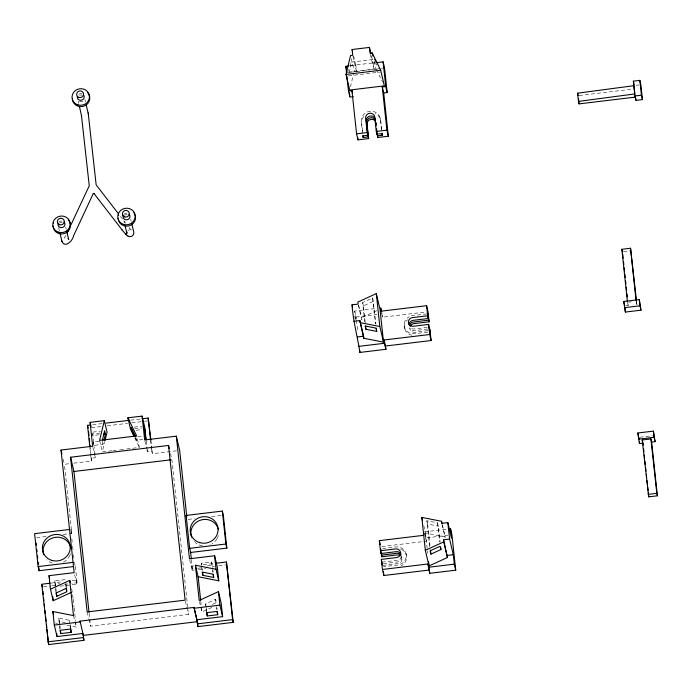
<?xml version="1.0" encoding="UTF-8"?>
<svg xmlns="http://www.w3.org/2000/svg" width="692" height="692" viewBox="0 0 692 692"><rect width="100%" height="100%" fill="white"/><g stroke="black" fill="none" stroke-linecap="round" stroke-linejoin="round"><path stroke-width="0.52" stroke-dasharray="3.46 2.59" d="M94.761 445.276L102.961 444.29L103.714 441.202M111.845 450.76L102.304 451.911L104.812 441.513M348.353 69.503L347.609 72.599L378.273 68.906M349.131 72.79L350.87 65.576L350.1 62.289L374.727 59.33M350.446 86.898L353.733 73.248M65.965 235.349L64.166 237.979L66.631 237.555M128.011 230.462C129.638 228.87 132.803 230.721 130.632 229.234M364.71 321.737L362.651 302.603L372.694 297.984L375.92 324.124M365.255 322.904L363.43 305.899L373.472 301.279M358.352 305.163L361.804 319.747L361.579 317.689L377.079 310.552M206.519 612.671L205.576 603.908L215.619 599.289L216.397 602.576L211.83 604.678M199.443 601.512L201.917 611.97L212.505 607.1M350.87 65.576L375.505 62.617L377.348 66.397M349.287 65.913L355.792 65.126L356.406 70.895L354.243 71.155L351.285 58.656M371.405 55.758L373.126 63.041L374.986 62.816M370.298 54.227L373.749 68.802L375.912 68.543L382.486 82.019M348.111 72.253L380.297 68.378M381.353 68.257L384.527 67.877M348.387 75.886L380.107 72.072M636.233 85.324L639.019 84.986M579.23 95.522L633.656 88.974M623.414 251.637L631.121 250.712M354.745 316.305L355.731 320.474L354.719 311.011L376.56 308.381M354.719 311.011L356.146 317.04L376.95 314.531M381.552 313.182L382.503 317.204L425.9 311.98M426.8 313.909L412.64 315.613A9.61 9.1 -13.3 0 0 409.629 316.46M628.431 302.196L631.32 301.85M427.224 327.402L414.075 328.985A4.585 4.342 -13.3 0 1 410.494 327.93M427.613 329.046L414.465 330.629A4.585 4.342 -13.3 0 1 409.725 327.956M625.611 305.777L628.206 305.466L627.86 302.24M636.13 301.271L636.874 304.419L638.612 304.212M428.002 330.698L414.854 332.272A4.585 4.342 -13.3 0 1 409.82 327.93M427.734 332.143L414.586 333.717A9.61 9.1 -13.3 0 1 404.448 327.558A9.61 9.1 -13.3 0 1 409.067 316.737M92.685 424.724L102.009 423.599M130.589 420.165L140.943 418.92M91.353 427.699L100.937 426.549M107.321 425.779L127.553 423.348M131.809 422.829L143.521 421.428M144.585 421.298L148.841 420.788M92.962 432.111L100.418 431.211M134.326 427.137L141.782 426.237M99.942 433.019L92.814 433.875L93.264 438.027M134.646 428.841L141.774 427.985M99.06 434.758L92.676 435.527L92.088 433.062M136.168 430.294L141.497 429.654M99.112 441.375L92.953 442.119L93.541 444.584M137.794 436.721L142.915 436.107M135.139 437.422L136.514 440.259L145.744 439.143M112.9 450.639L119.266 449.869M120.322 449.739L125.624 449.108M126.679 448.978L139.403 447.447L136.679 435.943M90.583 454.021L91.041 458.268L95.375 457.749L94.259 447.369M146.894 449.393L147.387 451.487L151.721 450.968L152.37 453.71L176.529 450.803M63.18 459.203L64.382 464.297L69.632 463.666M73.836 463.156L91.69 461.01L90.323 448.26M639.884 437.249L652.366 435.752M36.633 537.649L46.226 536.49M63.266 534.44L71.795 533.42L64.382 464.297M188.155 519.415L194.547 518.654M211.596 516.604L221.18 515.445M424.507 531.897L448.433 529.017M55.905 592.032L54.711 580.908L65.117 579.654L65.429 582.577M201.433 565.234L201.225 563.288L211.622 562.034L212.833 569.369M424.741 532.901L425.926 537.926L447.776 535.297M51.217 583.079L62.782 581.687M72.236 580.553L76.44 580.043L77.089 582.785L71.83 583.417M194.27 570.035L192.177 570.294L191.736 566.177L193.838 565.926M203.301 564.784L213.802 563.522M54.711 580.908L55.49 584.195L59.65 583.693M207.202 565.944L212.401 565.321M43.458 586.833L50.819 585.942M51.865 585.821L55.023 585.441M64.477 584.299L70.783 583.546M191.736 566.177L192.385 568.919L196.589 568.409M197.644 568.288L201.839 567.777M212.349 566.514L214.451 566.264M218.655 565.753L227.062 564.741M381.828 546.559L426.281 541.213L425.926 537.926M60.117 586.176L76.881 584.16L76.44 580.043M198.466 569.533L205.801 568.651M382.589 548.505L395.738 546.931A9.61 9.1 -13.3 0 1 406.247 554.837A9.61 9.1 -13.3 0 1 397.675 565.035L383.515 566.739M382.001 562.129L397.173 560.304A4.585 4.342 -13.3 0 0 401.092 557.129M383.403 563.651L397.563 561.947A4.585 4.342 -13.3 0 0 401.472 556.247M382.78 565.416L397.952 563.591A4.585 4.342 -13.3 0 0 401.36 556.87M88.835 619.063L90.522 626.191L188.483 614.409L188.025 610.11M429.663 546.715L426.877 520.756L437.638 522.867L440.129 542.104M426.877 520.756L427.656 524.043L438.417 526.154M423.781 525.738L425.502 533.022L445.233 536.906L442.283 524.406M59.901 629.288L58.708 618.164L69.477 620.283L69.866 621.926M58.708 618.164L59.486 621.451L65.359 622.61M55.585 623.042L57.644 623.44M66.934 625.265L76.215 627.09L75.644 621.753M131.506 230.047L131.428 229.986M130.503 229.095L129.785 228.308M129.828 228.351L129.041 227.434M120.469 216.388L125.745 223.222M134.758 437.915L139.403 447.447M627.462 302.309L628.206 305.466M374.19 61.259L375.912 68.543M380.176 118.012L380.565 119.655M353.577 55.758L355.792 65.126M352.963 56.311L356.406 70.895M404.284 326.987L404.673 328.631M442.015 524.38L445.216 537.918M381.673 311.902L382.148 313.909M425.096 536.188L426.281 541.213M362.651 302.603L363.43 305.899M358.629 305.189L361.579 317.689M406.031 553.661L406.42 555.304M401.55 556.515L401.94 558.167M130.701 219.122L131.22 221.31M123.903 220.731L124.422 222.919M201.225 563.288L201.614 564.932M170.448 453.589L171.893 459.696L187.904 609.038M205.576 603.908L206.354 607.195M84.96 99.596L85.479 101.785M189.703 559.828L192.177 570.294M78.153 101.214L78.672 103.402M185.352 601.175L188.483 614.409M144.913 441.029L146.643 448.347M135.935 437.794L136.514 440.259M65.688 226.941L66.198 229.13M58.638 227.504L59.382 230.652M102.182 441.003L102.961 444.29M99.579 440.397L102.304 451.911M92.901 447.283L95.375 457.749M91.041 458.268L91.69 461.01M70.818 529.311L71.795 533.42M87.157 611.944L88.602 618.051M74.355 562.233L75.082 565.312M74.658 574.741L76.881 584.16M71.7 588.728L73.127 598.269M73.499 615.586L74.736 620.819M74.978 621.866L76.215 627.09M636.536 301.202L636.874 304.419M437.638 522.867L439.697 542M427.656 524.043L430.104 546.888M425.502 533.022L427.327 550.019M427.44 551.083L427.665 553.202M381.759 130.087L380.773 120.832A9.61 9.1 -13.3 0 0 375.159 113.557M381.482 129.473L380.384 119.18A9.61 9.1 -13.3 0 0 369.874 111.274A9.61 9.1 -13.3 0 0 361.31 121.481L362.746 134.853M424.68 533.541L424.853 535.184M373.126 63.041L373.749 68.802M362.582 131.35L361.7 123.124A9.61 9.1 -13.3 0 1 364.217 115.927M382.33 315.552L382.503 317.204M372.694 297.984L375.479 323.951M356.146 317.04L356.371 319.176M356.484 320.249L357.634 330.949M212.946 570.381L213.162 572.396M216.942 607.637L217.158 609.652M211.622 562.034L212.383 569.109M212.496 570.121L212.712 572.146M215.619 599.289L216.38 606.365M216.484 607.377L216.7 609.401M202.211 568.521L202.419 570.467M206.458 608.173L206.77 611.088M201.536 566.203L202.055 571.073M200.775 601.296L201.917 611.97M191.39 559.664L192.385 568.919M150.891 439.904L151.799 448.399M151.92 449.463L152.37 453.71M150.588 440.346L151.721 450.968M146.28 441.115L147.059 448.373M147.171 449.411L147.387 451.487M93.368 439.065L94.147 446.331M93.411 442.439L93.628 444.42M89.899 447.646L90.47 452.957M89.138 613.302L90.522 626.191M75.324 566.341L77.089 582.785M70.939 530.366L71.276 533.558M71.847 538.869L72.184 542.052M72.643 546.299L72.989 549.491M73.551 554.794L73.897 557.986M73.24 599.341L74.044 606.815M74.156 607.879L75.532 620.689M65.999 583.918L66.415 587.819M70.359 624.547L70.774 628.44M65.532 583.555L66.06 588.425M69.477 620.283L70.307 628.068M55.49 584.195L55.818 587.231M55.922 588.243L56.251 591.271M59.486 621.451L59.815 624.487M59.919 625.499L60.247 628.535M401.585 549.457A9.61 9.1 -13.3 0 1 406.68 557.674A9.61 9.1 -13.3 0 1 401.083 565.831M400.443 548.998A9.61 9.1 -13.3 0 1 401.023 549.214M411.852 335.257A9.61 9.1 -13.3 0 1 404.751 328.916A9.61 9.1 -13.3 0 1 407.424 319.825M70.411 553.721A13.978 13.235 -13.3 0 1 70.013 554.863M69.866 555.235A13.978 13.235 -13.3 0 1 63.18 562.207M52.237 563.054A13.978 13.235 -13.3 0 1 46.727 559.698M218.326 535.556A13.978 13.235 -13.3 0 1 217.971 536.707M217.824 537.087A13.978 13.235 -13.3 0 1 217.141 538.549M216.942 538.904A13.978 13.235 -13.3 0 1 211.717 544.042M210.23 544.777A13.978 13.235 -13.3 0 1 209.84 544.933M202.462 545.824A13.978 13.235 -13.3 0 1 195.118 542.476M194.538 541.923A13.978 13.235 -13.3 0 1 194.262 541.628M124.577 215.394A3.495 3.313 -13.3 0 1 127.19 214.572M82.806 101.196A3.495 3.313 -13.3 0 1 79.234 101.222M79.615 95.375A3.495 3.313 -13.3 0 1 82.063 95.15M59.72 223.083A3.495 3.313 -13.3 0 1 62.28 222.4M123.747 214.537A3.495 3.313 -13.3 0 1 127.181 213.24M78.75 94.32A3.495 3.313 -13.3 0 1 82.132 93.913M58.794 222.279A3.495 3.313 -13.3 0 1 62.263 221.077M64.347 237.806L64.347 237.806"/><path stroke-width="1.04" d="M126.87 233.256L126.982 232.002M127.752 235.946C130.537 238.178 134.853 235.159 133.694 231.777L131.714 223.404M71.475 592.309L53.189 600.717L50.473 589.212L49.02 575.675L74.156 572.647L61.008 450.042L92.65 446.236L90.098 422.371L104.354 420.649L99.579 440.397L136.679 435.943L127.856 417.821L142.111 416.108L144.827 427.621L146.168 440.077M102.433 439.974L104.674 430.701L105.452 433.988L103.956 440.173M105.063 440.475L107.07 432.163L104.354 420.649M369.433 47.419L370.056 53.189L372.218 52.921L380.669 70.255L384.354 85.869L349.685 90.046L345.991 74.425L350.55 55.533L352.712 55.273L352.098 49.513L369.433 47.419L370.912 53.673M67.167 232.988L68.067 231.05M70.766 225.255L89.251 185.767L81.457 115.512M93.256 193.604L93.991 193.518L122.19 230.047M61.856 241.119C64.685 248.748 72.729 240.903 73.49 235.955L93.273 193.561L93.991 193.518M93.809 193.379L93.939 193.457M353.802 321.313L359.875 320.586L363.784 338.267L383.524 342.142L379.986 309.22L376.301 293.598L357.885 302.067L358.11 304.125L352.038 304.852C353.128 320.976 357.453 336.546 359.935 352.427L385.946 349.304L384.164 339.98L429.68 334.504L431.107 340.533L385.591 346.009M50.473 589.212L69.719 580.354L70.212 582.448M56.796 596.331L66.839 591.712L66.06 588.425L56.017 593.044L56.796 596.331L56.355 592.283M69.719 580.354L73.499 615.586L52.86 611.529L54.313 625.066L80.108 621.961L80.021 621.139L194.019 607.42L196.822 619.755L222.616 616.659L221.163 603.121L218.447 591.608L199.201 600.466L195.421 565.234L216.051 569.291L218.767 580.804L198.137 576.747L195.421 565.234M443.529 539.803L447.447 557.484L429.031 565.952L425.338 550.33L443.754 541.862L443.529 539.803L449.601 539.077L453.295 554.69L454.307 564.162L455.734 570.191L429.723 573.313L427.95 563.997L382.434 569.473L381.353 559.387L396.525 557.562A4.585 4.342 -13.3 0 0 400.607 552.692A4.585 4.342 -13.3 0 0 395.599 548.92L380.427 550.745L379.346 540.66L423.798 535.314M440.925 549.543L440.147 546.256L430.104 550.875L430.882 554.162L440.925 549.543L440.7 547.415M577.578 93.178L633.976 85.687L634.867 93.922L578.46 101.413L577.578 93.178L578.157 95.643M346.51 72.772L345.818 66.328L348.422 66.017M376.846 62.6L383.1 61.847L384.527 67.877L387.174 92.564L383.705 92.987L382.278 86.958L385.747 86.535L387.174 92.564M345.991 74.425L380.669 70.255M346.856 75.99L348.474 91.024L351.934 90.609L352.652 93.619M353.361 96.638L349.892 97.053L348.474 91.024M633.336 81.163L639.841 80.384L640.87 84.77L642.461 99.587L635.957 100.366L634.927 95.98L633.336 81.163L634.166 84.675M634.927 95.98L641.423 95.202L642.461 99.587M578.46 101.413L579.04 103.878L635.611 97.07M356.57 133.824L367.192 132.544L367.841 135.286L362.85 135.883L363.239 137.526L368.231 136.93L368.62 138.573L357.998 139.853L356.57 133.824L351.934 90.609M367.192 132.544L365.644 118.142A4.585 4.342 -13.3 0 1 369.736 113.272A4.585 4.342 -13.3 0 1 374.753 117.043L376.292 131.445L386.915 130.174L388.342 136.203L377.72 137.474L377.002 132.743M376.292 131.445L376.941 134.187L381.923 133.591L382.313 135.234L377.33 135.831M627.35 301.254L621.866 249.284L630.533 248.246L636.415 300.12M410.218 326.269A4.585 4.342 -13.3 0 1 413.928 323.631L429.101 321.806L428.019 311.729L426.592 305.7L381.076 311.175L380.721 307.879L381.673 311.902M409.041 324.929A4.585 4.342 -13.3 0 1 413.15 320.344L428.322 318.519L427.673 315.777L412.501 317.602A4.585 4.342 -13.3 0 0 408.41 322.472A4.585 4.342 -13.3 0 0 413.427 326.243L428.599 324.418L430.139 333.544L429.637 328.804L430.026 330.447L431.107 340.533M429.101 321.806L428.711 320.162L413.539 321.988A4.585 4.342 -13.3 0 0 409.482 325.724M623.708 301.496L639.313 299.619L641.008 310.18L625.404 312.057L623.708 301.496L624.53 305.008M357.496 336.935L363.568 336.208L363.784 338.267M624.366 307.672L639.97 305.795L641.008 310.18M358.517 346.398L384.518 343.275L385.946 349.304M89.787 446.582L87.512 425.346L90.617 424.966M106.144 423.097L129.551 420.286M141.981 418.79L148.192 418.046L150.891 439.904M103.324 434.247L105.452 433.988M186.754 516.353L179.678 450.423L176.313 436.176L144.671 439.982L142.111 416.108M168.528 445.449L185.119 600.154L87.157 611.944L70.567 457.23L168.528 445.449L169.246 448.502M70.567 457.23L73.932 471.486L170.829 459.825M643.205 445.285L642.972 443.131L639.503 443.546L637.808 432.993L653.412 431.116L655.108 441.669L651.639 442.093L650.895 438.936L642.228 439.982L648.733 496.839L657.4 495.801L651.639 442.093M638.465 439.169L654.07 437.283L655.108 441.669M69.754 529.432L34.6 533.662L38.129 566.592L39.107 570.701L73.196 566.601M186.122 515.436L222.34 511.077L223.317 515.194L226.846 548.116L190.62 552.476L189.651 548.358L186.122 515.436L186.606 517.495M38.129 566.592L73.283 562.362M189.651 548.358L225.869 544.007L226.846 548.116M648.144 494.373L656.82 493.335L657.4 495.801M448.433 529.017L450.509 528.766L451.53 538.229L447.836 522.607L441.764 523.342L441.548 521.284L421.809 517.4L425.338 550.33M218.767 580.804L217.323 567.267L214.598 555.754L189.461 558.781L176.313 436.176M50.17 583.209L41.762 584.221L48.587 644.581L83.914 640.325L83.386 635.386L80.021 621.139M215.904 563.271L226.414 562.008L233.239 622.367L197.912 626.615L196.822 619.755M380.427 550.745L381.076 553.488L396.248 551.662A4.585 4.342 -13.3 0 1 400.988 554.335M381.154 552.294L381.465 555.131L396.637 553.306A4.585 4.342 -13.3 0 1 400.971 555.226M381.465 555.131L381.854 556.775L397.018 554.949A4.585 4.342 -13.3 0 1 400.374 555.823M447.222 555.425L453.295 554.69M428.296 567.284L454.307 564.162M382.434 569.473L383.861 575.502L429.369 570.026L427.95 563.997M194.106 608.251L219.892 605.145L222.616 616.659M71.189 632.332L70.411 629.045L60.014 630.3L60.784 633.587L71.189 632.332L70.774 628.44M217.695 614.712L216.925 611.425L206.519 612.671L207.297 615.958L217.695 614.712L217.375 611.676M54.313 625.066L57.038 636.571L82.824 633.474L83.914 640.325M83.386 635.386L197.384 621.676L197.912 626.615M47.938 641.839L83.265 637.583M197.263 623.873L232.59 619.625L233.239 622.367M360.091 322.645L379.83 326.52L383.524 342.142M376.707 331.399L375.929 328.103L365.16 325.993L365.938 329.28L376.707 331.399L376.37 328.276M213.707 577.457L212.928 574.161L202.159 572.05L202.938 575.337L213.707 577.457L213.378 574.421M126.169 234.649L127.838 235.998M126.229 234.709L125.537 234.017M125.598 234.078L122.545 230.505M68.145 238.55L68.43 238.956M122.562 230.531L122.164 230.021M118.514 213.845L96.162 184.885L88.316 114.163M374.727 59.33L375.644 61.216M135.277 436.021L131.134 427.518L131.912 430.805L134.672 436.479M133.824 436.012L130.572 429.334L127.856 417.821M68.473 239.051L68.681 239.605L66.674 231.128M61.934 241.422L60.117 233.792M621.866 249.284L622.445 251.75M642.228 439.982L642.972 443.131M637.808 432.993L638.431 435.623M372.218 52.921L372.962 56.052M352.098 49.513L352.591 51.589M345.818 66.328L346.294 68.335M450.509 528.766L451.937 534.795L455.734 570.191M441.548 521.284L442.041 523.368M443.754 541.862L447.447 557.484M421.809 517.4L422.553 520.531M359.875 320.586L363.568 336.208M352.038 304.852L352.531 306.937M379.346 540.66L380.297 544.682M380.955 550.399L380.565 548.756L381.076 553.488M381.353 559.387L382.304 564.966M125.14 225.964L126.895 233.394M88.074 112.831L86.197 104.838M79.398 106.447L81.466 115.59M194.019 607.42L197.384 621.676M90.098 422.371L91.084 426.549M87.512 425.346L88.161 428.08M61.008 450.042L61.977 454.116M49.02 575.675L49.513 577.768M52.86 611.529L53.604 614.669M41.978 585.129L42.411 586.954M88.083 112.874L88.325 114.249M650.895 438.936L656.82 493.335M639.841 80.384L641.423 95.202M635.784 98.722L635.957 100.366M639.313 299.619L639.97 305.795M653.412 431.116L654.07 437.283M622.679 253.903L623.137 258.202M623.483 261.42L623.829 264.647M624.175 267.865L624.521 271.091M624.867 274.309L625.213 277.535M625.559 280.753L625.905 283.98M626.251 287.206L626.597 290.424M626.943 293.65L627.289 296.868M643.551 448.502L643.889 451.729M644.235 454.947L644.581 458.173M644.927 461.391L645.273 464.617M645.619 467.835L645.965 471.062M646.311 474.288L646.657 477.506M647.003 480.732L647.349 483.95M647.695 487.177L648.041 490.394M648.274 492.548L648.733 496.839M624.962 307.94L625.404 312.057M638.846 437.379L639.062 439.437M639.287 441.496L639.503 443.546M578.486 98.731L579.04 103.878M428.711 320.162L427.812 313.787L428.322 318.519M426.592 305.7L427.673 315.777M428.599 324.418L429.68 334.504M447.836 522.607L449.601 539.077M383.1 61.847L385.747 86.535M383.705 92.987L388.342 136.203M382.278 86.958L386.915 130.174M430.441 550.002L430.882 554.162M428.582 561.705L429.031 565.952M429.455 570.848L429.723 573.313M382.096 133.175L382.313 135.234M377.278 133.357L377.72 137.474M375.894 122.458L376.119 124.517M376.56 128.625L376.777 130.684M375.73 122.873L376.059 125.953M376.387 129.041L376.941 134.187M368.62 138.573L367.071 124.171A4.585 4.342 -13.3 0 1 375.332 120.988M368.231 136.93L366.682 122.519A4.585 4.342 -13.3 0 1 375.393 120.071M367.841 135.286L366.293 120.875A4.585 4.342 -13.3 0 1 370.384 116.005A4.585 4.342 -13.3 0 1 375.401 119.785M363.023 135.468L363.239 137.526M384.164 339.98L384.518 343.275M376.301 293.598L379.83 326.52M357.773 137.743L357.998 139.853M349.434 92.754L349.78 95.98M365.601 326.088L365.938 329.28M359.762 350.783L359.935 352.427M381.422 552.744L381.854 556.775M383.429 571.471L383.861 575.502M222.34 511.077L225.869 544.007M226.414 562.008L232.59 619.625M214.598 555.754L216.051 569.291M218.447 591.608L219.892 605.145M202.626 572.414L202.938 575.337M206.873 612.065L207.297 615.958M198.137 576.747L200.654 600.232M190.62 552.476L191.286 558.643M148.192 418.046L150.475 439.282M88.498 431.272L88.957 435.519M89.294 438.702L89.64 441.894M89.977 445.077L90.211 447.205M73.932 471.486L89.026 612.23M66.415 587.819L66.726 590.734M60.464 630.55L60.784 633.587M52.748 596.556L53.189 600.717M56.701 633.448L57.038 636.571M42.869 591.227L43.215 594.428M43.553 597.629L43.899 600.829M44.245 604.029L44.582 607.23M44.928 610.431L45.274 613.631M45.611 616.832L46.07 621.105M46.416 624.305L46.762 627.506M46.987 629.642L47.445 633.907M47.67 636.043L48.587 644.581M36.14 543.082L36.373 545.209M36.823 549.457L37.057 551.585M37.506 555.832L37.74 557.951M38.19 562.207L38.423 564.326M38.761 567.518L39.107 570.701M630.533 248.246L636.017 300.207M70.316 546.282A13.978 13.235 -13.3 0 1 70.826 548.6M43.648 554.647A13.978 13.235 -13.3 0 1 52.713 537.926A13.978 13.235 -13.3 0 1 70.186 545.91M191.58 537.243A13.978 13.235 -13.3 0 1 191.338 536.49M191.234 536.11A13.978 13.235 -13.3 0 1 201.528 519.856A13.978 13.235 -13.3 0 1 218.343 529.259M134.568 213.897A8.736 8.269 -13.3 0 1 128.98 225.86A8.736 8.269 -13.3 0 1 118.107 218.3M118.496 215.601A8.736 8.269 -13.3 0 1 118.669 215.125M133.885 212.859A8.736 8.269 -13.3 0 1 134.317 213.473M88.939 94.596A8.736 8.269 -13.3 0 1 82.988 106.404A8.736 8.269 -13.3 0 1 72.357 98.532M87.477 92.59A8.736 8.269 -13.3 0 1 87.988 93.143M88.291 93.541A8.736 8.269 -13.3 0 1 88.818 94.38M129.058 214.2A3.495 3.313 -13.3 0 1 127.259 219.727A3.495 3.313 -13.3 0 1 123.167 215.601M69.546 221.725A8.736 8.269 -13.3 0 1 63.837 233.714A8.736 8.269 -13.3 0 1 53.085 225.877M53.561 223.187A8.736 8.269 -13.3 0 1 53.647 222.954M68.205 219.926A8.736 8.269 -13.3 0 1 68.707 220.489M68.863 220.679A8.736 8.269 -13.3 0 1 69.157 221.085M83.377 94.752A3.495 3.313 -13.3 0 1 81.717 100.15A3.495 3.313 -13.3 0 1 77.305 96.56M64.036 222.02A3.495 3.313 -13.3 0 1 62.496 227.478A3.495 3.313 -13.3 0 1 58.033 223.905M144.689 429.265L143.91 425.978L145.744 439.143L144.689 429.265M51.978 560.433A13.978 13.235 -13.3 0 0 69.979 544.691A13.978 13.235 -13.3 0 0 47.039 538.047A13.978 13.235 -13.3 0 0 51.978 560.433M199.789 542.658A13.978 13.235 -13.3 0 0 217.79 526.906A13.978 13.235 -13.3 0 0 194.841 520.272A13.978 13.235 -13.3 0 0 199.789 542.658M123.773 224.45A8.736 8.269 -13.3 0 0 135.026 214.606A8.736 8.269 -13.3 0 0 120.685 210.463A8.736 8.269 -13.3 0 0 123.773 224.45M78.032 104.933A8.736 8.269 -13.3 0 0 89.277 95.089A8.736 8.269 -13.3 0 0 74.944 90.946A8.736 8.269 -13.3 0 0 78.032 104.933M124.759 216.942A3.495 3.313 -13.3 0 0 129.257 213.006A3.495 3.313 -13.3 0 0 123.522 211.345A3.495 3.313 -13.3 0 0 124.759 216.942M58.759 232.27A8.736 8.269 -13.3 0 0 70.004 222.435A8.736 8.269 -13.3 0 0 55.663 218.283A8.736 8.269 -13.3 0 0 58.759 232.27M79.018 97.425A3.495 3.313 -13.3 0 0 83.516 93.489A3.495 3.313 -13.3 0 0 77.781 91.828A3.495 3.313 -13.3 0 0 79.018 97.425M59.737 224.77A3.495 3.313 -13.3 0 0 64.244 220.835A3.495 3.313 -13.3 0 0 58.5 219.174A3.495 3.313 -13.3 0 0 59.737 224.77"/></g></svg>
